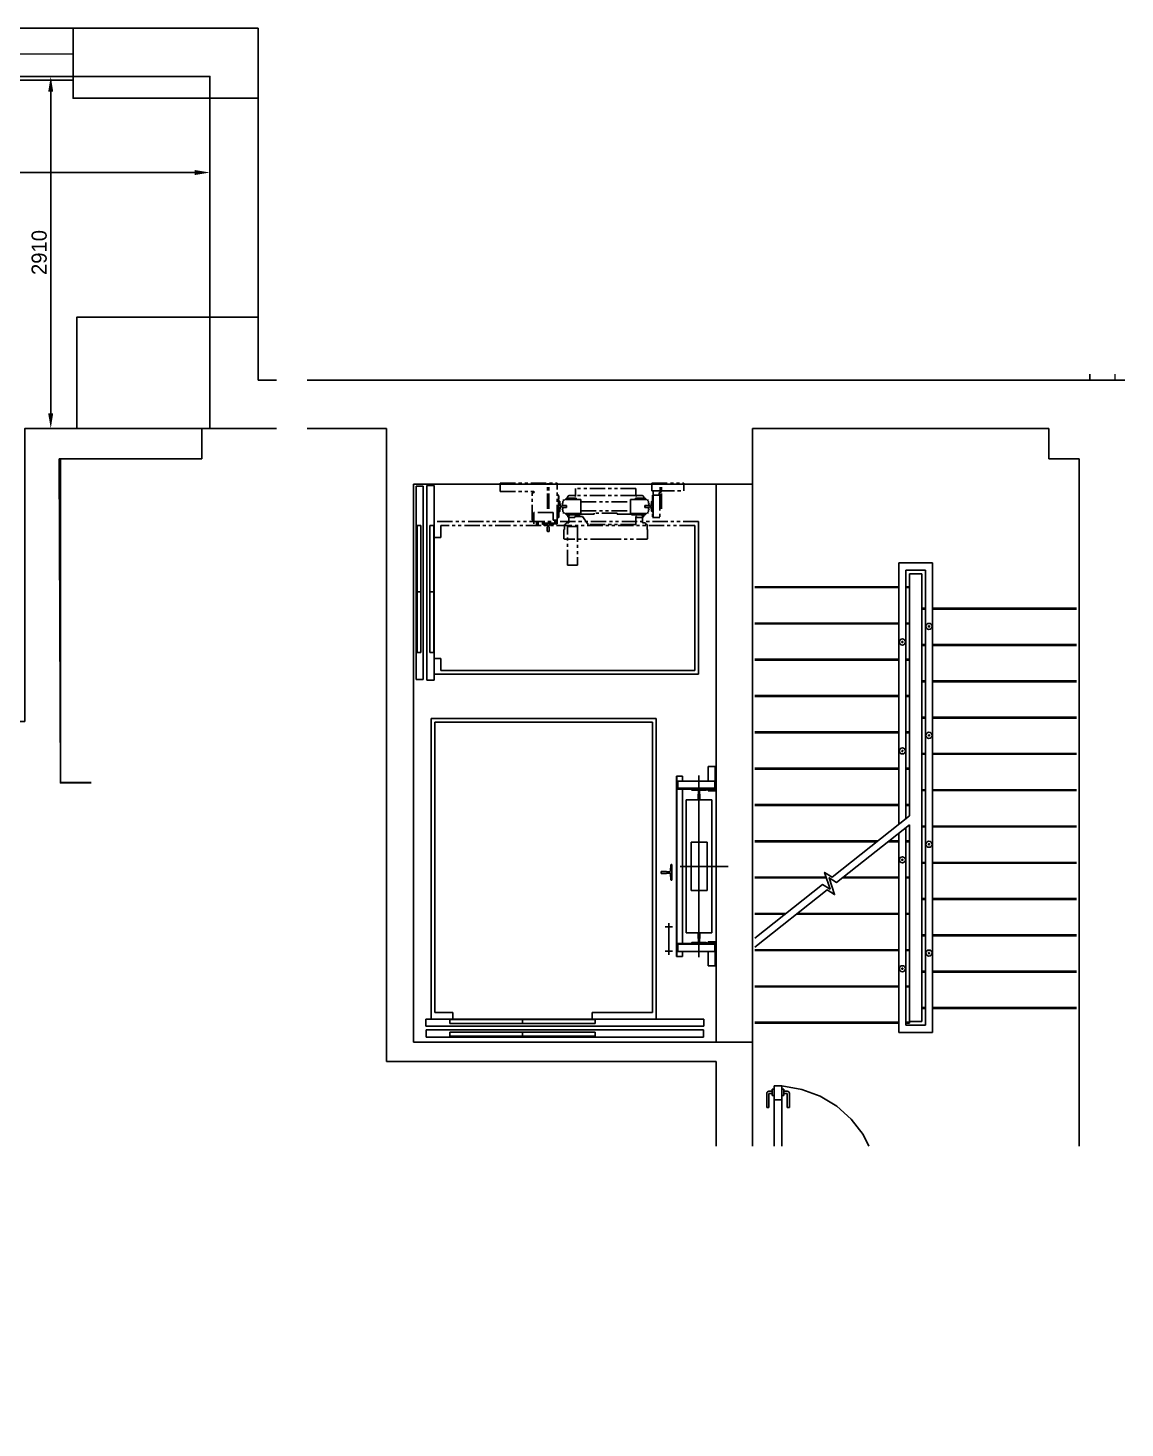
# Model space of a CAD drawing. Header units: millimetres. Extents: x 1205159 to 1229863, y -139562 to -127992.
# Drawn here: x 1220796 to 1229863, y -139562 to -127992 of the extents above; entities that cross this region are included whole.
import ezdxf

# ---------------------------------------------------------------- set-up
doc = ezdxf.new("R2010")
doc.units = ezdxf.units.MM
doc.linetypes.add('HIDDEN2', pattern=[4.7625, 3.175, -1.5875])
doc.linetypes.add('PHANTOMX2', pattern=[127, 63.5, -12.7, 12.7, -12.7, 12.7, -12.7])
for name, color, linetype in [('Lift', 7, 'Continuous'), ('Meheccer', 7, 'Continuous'), ('OFFICE_BOUNDARY', 3, 'Continuous'), ('Pillekan', 7, 'Continuous'), ('Qapi', 7, 'Continuous')]:
    doc.layers.add(name, color=color, linetype=linetype)

msp = doc.modelspace()

# ---------------------------------------------------------------- linework, layer by layer
for p, q in [((1205309, -127992), (1222699, -127992)), ((1222699, -127992), (1222699, -130902)), ((1229573, -130902), (1229573, -130852)), ((1222699, -130902), (1222849, -130902)), ((1223103, -130902), (1229573, -130902)), ((1229573, -130902), (1229863, -130902)), ((1222849, -131302), (1222233, -131302)), ((1222233, -131302), (1222233, -131552)), ((1223758, -131302), (1223103, -131302)), ((1223758, -136532), (1223758, -131302)), ((1226783, -131762), (1226783, -131302)), ((1226783, -131302), (1229233, -131302)), ((1226783, -131762), (1226783, -131302)), ((1226783, -131302), (1229233, -131302)), ((1229233, -131302), (1229233, -131552)), ((1229233, -131302), (1229233, -131552)), ((1222233, -131552), (1221053, -131552)), ((1221053, -131552), (1221064, -134232)), ((1229233, -131552), (1229483, -131552)), ((1229233, -131552), (1229483, -131552)), ((1229483, -131552), (1229483, -137232)), ((1229483, -131552), (1229483, -137232)), ((1223983, -136372), (1223983, -131762)), ((1223983, -131762), (1226783, -131762)), ((1223983, -136372), (1223983, -131762)), ((1223983, -131762), (1226783, -131762)), ((1221064, -134232), (1221319, -134230)), ((1226783, -136372), (1223983, -136372)), ((1226783, -136372), (1223983, -136372)), ((1226783, -137232), (1226783, -136372)), ((1226783, -137232), (1226783, -136372)), ((1226483, -136532), (1223758, -136532)), ((1226483, -137232), (1226483, -136532))]:
    msp.add_line(p, q)
at = {"color": 18, "lineweight": 30, "true_color": 0x000000}
for p, q in [((1205709, -128392), (1222299, -128392)), ((1222299, -128392), (1222299, -131302)), ((1222299, -131302), (1220769, -131302))]:
    msp.add_line(p, q, dxfattribs=at)
at = {"color": 0, "lineweight": -2, "transparency": 16777216}
for p, q in [((1221015, -128392), (1221046, -128392)), ((1220984, -131177), (1220984, -128517)), ((1222299, -129001), (1222299, -129249)), ((1213434, -129186), (1222174, -129186)), ((1221015, -131302), (1221046, -131302))]:
    msp.add_line(p, q, dxfattribs=at)
at = {"color": 5, "lineweight": 5}
msp.add_line((1229780, -130852), (1229780, -130902), dxfattribs=at)
at = {"color": 1, "lineweight": 30}
for p, q in [((1220769, -131302), (1222299, -131302)), ((1222233, -131552), (1222233, -131302)), ((1222299, -131302), (1222849, -131302)), ((1223103, -131302), (1223758, -131302)), ((1223758, -131302), (1223758, -136532)), ((1221064, -134228), (1221064, -131552)), ((1221064, -131552), (1222233, -131552)), ((1221319, -134227), (1221064, -134228)), ((1223758, -136532), (1226483, -136532)), ((1226483, -136532), (1226483, -137232))]:
    msp.add_line(p, q, dxfattribs=at)
for points in [[(1221169, -128422), (1221169, -127992)], [(1221199, -131302), (1221199, -130382), (1222299, -130382), (1222299, -128572), (1221169, -128572), (1221169, -128422), (1217939, -128422), (1217939, -128572), (1217559, -128572), (1217559, -128422), (1214329, -128422), (1214329, -128572), (1213309, -128572), (1213309, -130502)], [(1222299, -128572), (1222699, -128572)], [(1222299, -130382), (1222699, -130382)], [(1212909, -134112), (1218449, -134112), (1218449, -133722), (1220769, -133722), (1220769, -131302), (1221199, -131302)], [(1226483, -136372), (1226483, -131762)], [(1226783, -136372), (1226783, -131762)]]:
    msp.add_lwpolyline(points)
at = {"color": 5, "lineweight": 5}
msp.add_lwpolyline([(1221169, -128207), (1217939, -128207)], dxfattribs=at)
at = {"color": 0, "transparency": 16777216}
for points in [[(1220963, -128517), (1221004, -128517), (1220984, -128392)], [(1222174, -129165), (1222174, -129207), (1222299, -129186)], [(1220963, -131177), (1221004, -131177), (1220984, -131302)]]:
    msp.add_solid(points, dxfattribs=at)
at = {"layer": 'Lift'}
for p, q in [((1224003, -131777), (1224063, -131777)), ((1224003, -133377), (1224003, -131777)), ((1224063, -131777), (1224063, -132652)), ((1224153, -131772), (1224093, -131772)), ((1224093, -132652), (1224093, -131772)), ((1224153, -132652), (1224153, -131772)), ((1224699, -131822), (1224699, -131752)), ((1224012, -132652), (1224012, -132102)), ((1224012, -132102), (1224044, -132102)), ((1224044, -132652), (1224044, -132102)), ((1224117, -132102), (1224149, -132102)), ((1224117, -132652), (1224117, -132102)), ((1224149, -132652), (1224149, -132102)), ((1224208, -132202), (1224208, -132102)), ((1226308, -132102), (1226308, -133302)), ((1226338, -132071), (1226338, -133333)), ((1224208, -132202), (1224153, -132202)), ((1224012, -132652), (1224012, -133152)), ((1224012, -132652), (1224044, -132652)), ((1224044, -132652), (1224044, -133152)), ((1224063, -133377), (1224063, -132652)), ((1224093, -132652), (1224093, -133382)), ((1224117, -132652), (1224149, -132652)), ((1224117, -132652), (1224117, -133152)), ((1224149, -132652), (1224149, -133152)), ((1224153, -132652), (1224153, -133382)), ((1224012, -133152), (1224044, -133152)), ((1224117, -133152), (1224149, -133152)), ((1224208, -133202), (1224153, -133202)), ((1224208, -133202), (1224208, -133302)), ((1224003, -133377), (1224063, -133377)), ((1224153, -133382), (1224093, -133382)), ((1226338, -133333), (1224153, -133333)), ((1226308, -133302), (1224208, -133302)), ((1224127, -133697), (1224127, -136182)), ((1224127, -133697), (1225989, -133697)), ((1224158, -133727), (1224158, -136127)), ((1224158, -133727), (1225958, -133727)), ((1225958, -133727), (1225958, -136127)), ((1225989, -133697), (1225989, -136182)), ((1226418, -134096), (1226418, -134216)), ((1226418, -134096), (1226483, -134096)), ((1226477, -134096), (1226477, -134296)), ((1226483, -134096), (1226483, -134296)), ((1226207, -134175), (1226157, -134175)), ((1226157, -135665), (1226157, -134175)), ((1226160, -135665), (1226160, -134175)), ((1226207, -134216), (1226207, -134175)), ((1226342, -134170), (1226342, -135670)), ((1226167, -134216), (1226473, -134216)), ((1226167, -134281), (1226167, -134216)), ((1226167, -134275), (1226473, -134275)), ((1226167, -134281), (1226473, -134281)), ((1226207, -134281), (1226207, -135559)), ((1226279, -134281), (1226406, -134281)), ((1226279, -134285), (1226279, -134281)), ((1226331, -134291), (1226282, -134289)), ((1226334, -134369), (1226334, -134325)), ((1226337, -134321), (1226337, -134298)), ((1226347, -134321), (1226347, -134298)), ((1226350, -134369), (1226350, -134325)), ((1226402, -134289), (1226354, -134291)), ((1226406, -134285), (1226406, -134281)), ((1226418, -134281), (1226418, -134296)), ((1226418, -134296), (1226483, -134296)), ((1226473, -134216), (1226473, -134281)), ((1226237, -134370), (1226447, -134370)), ((1226237, -135470), (1226237, -134370)), ((1226335, -134370), (1226334, -134369)), ((1226349, -134370), (1226335, -134370)), ((1226349, -134370), (1226335, -134370)), ((1226349, -134370), (1226350, -134369)), ((1226447, -135470), (1226447, -134370)), ((1226276, -134720), (1226276, -135120)), ((1226409, -134720), (1226276, -134720)), ((1226409, -134720), (1226409, -135120)), ((1226113, -134906), (1226117, -134906)), ((1226117, -135033), (1226117, -134906)), ((1226028, -134962), (1226029, -134962)), ((1226028, -134962), (1226028, -134977)), ((1226028, -134962), (1226028, -134977)), ((1226028, -134977), (1226028, -134962)), ((1226028, -134977), (1226029, -134978)), ((1226029, -134962), (1226073, -134962)), ((1226029, -134978), (1226073, -134978)), ((1226077, -134965), (1226099, -134965)), ((1226077, -134975), (1226099, -134975)), ((1226109, -134910), (1226106, -134958)), ((1226106, -134981), (1226109, -135029)), ((1226187, -134920), (1226583, -134920)), ((1226113, -135033), (1226117, -135033)), ((1226409, -135120), (1226276, -135120)), ((1226063, -135420), (1226123, -135420)), ((1226093, -135650), (1226093, -135389)), ((1226237, -135470), (1226447, -135470)), ((1226335, -135470), (1226334, -135470)), ((1226334, -135470), (1226334, -135514)), ((1226349, -135470), (1226335, -135470)), ((1226349, -135470), (1226335, -135470)), ((1226349, -135470), (1226350, -135470)), ((1226350, -135470), (1226350, -135514)), ((1226167, -135623), (1226167, -135558)), ((1226167, -135558), (1226473, -135558)), ((1226167, -135564), (1226473, -135564)), ((1226279, -135554), (1226279, -135558)), ((1226279, -135558), (1226406, -135558)), ((1226331, -135548), (1226282, -135550)), ((1226337, -135519), (1226337, -135541)), ((1226347, -135519), (1226347, -135541)), ((1226402, -135550), (1226354, -135548)), ((1226406, -135554), (1226406, -135558)), ((1226418, -135543), (1226483, -135543)), ((1226418, -135558), (1226418, -135543)), ((1226473, -135623), (1226473, -135558)), ((1226477, -135743), (1226477, -135543)), ((1226483, -135543), (1226483, -135743)), ((1226063, -135620), (1226123, -135620)), ((1226207, -135665), (1226157, -135665)), ((1226167, -135623), (1226473, -135623)), ((1226207, -135623), (1226207, -135665)), ((1226418, -135743), (1226418, -135623)), ((1226418, -135743), (1226483, -135743)), ((1224158, -136127), (1224308, -136127)), ((1224308, -136127), (1224308, -136182)), ((1225458, -136127), (1225958, -136127)), ((1225458, -136127), (1225458, -136182)), ((1224083, -136182), (1224083, -136242)), ((1224083, -136182), (1226383, -136182)), ((1224083, -136242), (1226383, -136242)), ((1224088, -136332), (1224088, -136272)), ((1226378, -136272), (1224088, -136272)), ((1224283, -136218), (1224283, -136186)), ((1224283, -136186), (1225483, -136186)), ((1224283, -136218), (1225483, -136218)), ((1225483, -136291), (1224283, -136291)), ((1224283, -136323), (1224283, -136291)), ((1224883, -136218), (1224883, -136186)), ((1224883, -136323), (1224883, -136291)), ((1225483, -136218), (1225483, -136186)), ((1225483, -136323), (1225483, -136291)), ((1226378, -136332), (1226378, -136272)), ((1226383, -136182), (1226383, -136242)), ((1224088, -136332), (1226378, -136332)), ((1225483, -136323), (1224283, -136323))]:
    msp.add_line(p, q, dxfattribs=at)
at = {"layer": 'Lift', "linetype": 'PHANTOMX2', "ltscale": 2}
for p, q in [((1224699, -131752), (1225169, -131752)), ((1225091, -131965), (1225091, -131752)), ((1225101, -131965), (1225101, -131752)), ((1225169, -132060), (1225169, -131752)), ((1225953, -131752), (1225953, -131817)), ((1225953, -131752), (1226218, -131752)), ((1226021, -131965), (1226021, -131752)), ((1226031, -131965), (1226031, -131752)), ((1226218, -131752), (1226218, -131817)), ((1224699, -131822), (1224974, -131822)), ((1224964, -131832), (1224974, -131832)), ((1224964, -132060), (1224964, -131832)), ((1225169, -131853), (1225184, -131853)), ((1225180, -131853), (1225180, -132038)), ((1225184, -132038), (1225184, -131853)), ((1225216, -131906), (1225246, -131876)), ((1225366, -131888), (1225223, -131888)), ((1225223, -131899), (1225223, -131888)), ((1225326, -131876), (1225246, -131876)), ((1225256, -131876), (1225256, -131871)), ((1225271, -131856), (1225316, -131856)), ((1225316, -131856), (1225316, -131862)), ((1225321, -131862), (1225316, -131862)), ((1225821, -131796), (1225321, -131796)), ((1225321, -131862), (1225321, -131796)), ((1225821, -131856), (1225321, -131856)), ((1225321, -131862), (1225321, -131856)), ((1225326, -131876), (1225326, -131888)), ((1225366, -131946), (1225366, -131888)), ((1225776, -131946), (1225776, -131888)), ((1225776, -131888), (1225919, -131888)), ((1225816, -131876), (1225816, -131888)), ((1225816, -131876), (1225896, -131876)), ((1225821, -131862), (1225821, -131796)), ((1225821, -131862), (1225821, -131856)), ((1225821, -131862), (1225826, -131862)), ((1225826, -131856), (1225826, -131862)), ((1225871, -131856), (1225826, -131856)), ((1225886, -131876), (1225886, -131871)), ((1225926, -131906), (1225896, -131876)), ((1225919, -131899), (1225919, -131888)), ((1225953, -131817), (1225963, -131817)), ((1225958, -131853), (1225958, -132038)), ((1225963, -131853), (1225958, -131853)), ((1225963, -131817), (1225963, -131853)), ((1225963, -131817), (1226013, -131817)), ((1225963, -132038), (1225963, -131853)), ((1226013, -131853), (1225963, -131853)), ((1225963, -131853), (1225963, -132036)), ((1226013, -131817), (1226218, -131817)), ((1226013, -131837), (1226013, -131853)), ((1226018, -131853), (1226013, -131853)), ((1226018, -131853), (1226018, -132038)), ((1226023, -131827), (1226028, -131827)), ((1226028, -131817), (1226028, -131827)), ((1225136, -131995), (1224976, -131995)), ((1224976, -132090), (1224976, -131995)), ((1225136, -132053), (1225136, -131995)), ((1225184, -131946), (1225184, -131901)), ((1225184, -131901), (1225185, -131901)), ((1225184, -131946), (1225184, -131990)), ((1225184, -131990), (1225185, -131990)), ((1225193, -131908), (1225195, -131937)), ((1225193, -131983), (1225195, -131954)), ((1225209, -131942), (1225200, -131942)), ((1225209, -131950), (1225200, -131950)), ((1225213, -131938), (1225209, -131942)), ((1225213, -131954), (1225209, -131950)), ((1225216, -131921), (1225211, -131921)), ((1225211, -131927), (1225211, -131921)), ((1225214, -131927), (1225211, -131927)), ((1225217, -131964), (1225212, -131964)), ((1225212, -131970), (1225212, -131964)), ((1225216, -131970), (1225212, -131970)), ((1225245, -131938), (1225213, -131938)), ((1225245, -131954), (1225213, -131954)), ((1225214, -131927), (1225214, -131937)), ((1225247, -131937), (1225214, -131937)), ((1225216, -131906), (1225216, -131921)), ((1225216, -131970), (1225216, -131986)), ((1225216, -131986), (1225246, -132016)), ((1225247, -131954), (1225217, -131954)), ((1225217, -131961), (1225217, -131954)), ((1225217, -131964), (1225217, -131961)), ((1225223, -131993), (1225223, -132003)), ((1225366, -132003), (1225223, -132003)), ((1225245, -131938), (1225246, -131939)), ((1225245, -131954), (1225246, -131953)), ((1225246, -131946), (1225246, -131939)), ((1225246, -131946), (1225246, -131953)), ((1225247, -131954), (1225247, -131937)), ((1225275, -132014), (1225275, -132017)), ((1225275, -132014), (1225359, -132014)), ((1225326, -132003), (1225326, -132016)), ((1225359, -132014), (1225359, -132009)), ((1225359, -132009), (1225360, -132009)), ((1225476, -132009), (1225360, -132009)), ((1225366, -131908), (1225776, -131908)), ((1225366, -131946), (1225366, -132003)), ((1225366, -131983), (1225776, -131983)), ((1225666, -132001), (1225476, -132001)), ((1225476, -132009), (1225476, -132001)), ((1225666, -132009), (1225666, -132001)), ((1225666, -132009), (1225783, -132009)), ((1225776, -131946), (1225776, -132003)), ((1225776, -132003), (1225919, -132003)), ((1225783, -132014), (1225783, -132009)), ((1225783, -132009), (1225783, -132009)), ((1225867, -132014), (1225783, -132014)), ((1225816, -132003), (1225816, -132016)), ((1225867, -132014), (1225867, -132017)), ((1225895, -131937), (1225928, -131937)), ((1225895, -131954), (1225895, -131937)), ((1225895, -131954), (1225925, -131954)), ((1225897, -131938), (1225896, -131939)), ((1225896, -131946), (1225896, -131939)), ((1225896, -131946), (1225896, -131953)), ((1225897, -131954), (1225896, -131953)), ((1225926, -131986), (1225896, -132016)), ((1225897, -131938), (1225930, -131938)), ((1225897, -131954), (1225930, -131954)), ((1225919, -131993), (1225919, -132003)), ((1225925, -131961), (1225925, -131954)), ((1225925, -131964), (1225925, -131961)), ((1225925, -131964), (1225930, -131964)), ((1225926, -131906), (1225926, -131921)), ((1225926, -131921), (1225931, -131921)), ((1225926, -131970), (1225926, -131986)), ((1225926, -131970), (1225930, -131970)), ((1225928, -131927), (1225928, -131937)), ((1225928, -131927), (1225931, -131927)), ((1225930, -131938), (1225934, -131942)), ((1225930, -131954), (1225934, -131950)), ((1225930, -131970), (1225930, -131964)), ((1225931, -131927), (1225931, -131921)), ((1225934, -131942), (1225942, -131942)), ((1225934, -131950), (1225942, -131950)), ((1225950, -131908), (1225947, -131937)), ((1225950, -131983), (1225947, -131954)), ((1225958, -131946), (1225958, -131901)), ((1225958, -131901), (1225958, -131901)), ((1225958, -131946), (1225958, -131990)), ((1225958, -131990), (1225958, -131990)), ((1226338, -132071), (1224153, -132071)), ((1226308, -132102), (1224208, -132102)), ((1224964, -132060), (1224976, -132060)), ((1225171, -132085), (1224976, -132085)), ((1225171, -132090), (1224976, -132090)), ((1225096, -132090), (1225052, -132090)), ((1225052, -132090), (1225052, -132090)), ((1225059, -132098), (1225088, -132100)), ((1225088, -132118), (1225092, -132114)), ((1225088, -132151), (1225088, -132118)), ((1225092, -132114), (1225092, -132105)), ((1225096, -132090), (1225141, -132090)), ((1225100, -132114), (1225100, -132105)), ((1225104, -132118), (1225100, -132114)), ((1225104, -132151), (1225104, -132118)), ((1225133, -132098), (1225105, -132100)), ((1225141, -132090), (1225141, -132090)), ((1225171, -132060), (1225143, -132060)), ((1225144, -132060), (1225169, -132060)), ((1225169, -132038), (1225184, -132038)), ((1225171, -132090), (1225171, -132060)), ((1225229, -132095), (1225229, -132119)), ((1225229, -132095), (1225239, -132095)), ((1225229, -132119), (1225229, -132137)), ((1225326, -132016), (1225246, -132016)), ((1225266, -132080), (1225254, -132080)), ((1225256, -132021), (1225256, -132016)), ((1225266, -132080), (1225266, -132022)), ((1225271, -132017), (1225275, -132017)), ((1225271, -132036), (1225316, -132036)), ((1225379, -132030), (1225316, -132030)), ((1225316, -132030), (1225316, -132036)), ((1225426, -132096), (1225379, -132030)), ((1225821, -132096), (1225426, -132096)), ((1225816, -132016), (1225896, -132016)), ((1225821, -132030), (1225821, -132096)), ((1225826, -132030), (1225821, -132030)), ((1225826, -132030), (1225826, -132036)), ((1225871, -132036), (1225826, -132036)), ((1225871, -132017), (1225867, -132017)), ((1225876, -132080), (1225876, -132022)), ((1225876, -132080), (1225889, -132080)), ((1225886, -132021), (1225886, -132016)), ((1225913, -132095), (1225904, -132095)), ((1225913, -132095), (1225913, -132119)), ((1225913, -132119), (1225913, -132137)), ((1226018, -132038), (1225958, -132038)), ((1225088, -132151), (1225089, -132152)), ((1225096, -132152), (1225089, -132152)), ((1225096, -132152), (1225103, -132152)), ((1225104, -132151), (1225103, -132152)), ((1225229, -132137), (1225226, -132137)), ((1225226, -132214), (1225226, -132137)), ((1225229, -132214), (1225226, -132214)), ((1225229, -132214), (1225229, -132217)), ((1225571, -132217), (1225229, -132217)), ((1225571, -132217), (1225913, -132217)), ((1225913, -132137), (1225916, -132137)), ((1225913, -132214), (1225913, -132217)), ((1225913, -132214), (1225916, -132214)), ((1225916, -132214), (1225916, -132137))]:
    msp.add_line(p, q, dxfattribs=at)
msp.add_lwpolyline([(1225255, -132431), (1225255, -132111), (1225338, -132111), (1225338, -132431)], close=True, dxfattribs=at)
at = {"layer": 'Lift', "extrusion": (0, 0, -1)}
for centre in [(-1226093, -135420), (-1226093, -135620)]:
    msp.add_circle(centre, 4, dxfattribs=at)
at = {"layer": 'Lift', "linetype": 'PHANTOMX2', "ltscale": 2}
for centre, radius, start, end in [((1224974, -131827), 5, -90, 90), ((1225271, -131871), 15, 109.4712, 180), ((1225271, -131871), 15, 90, 109.4712), ((1225871, -131871), 15, 0, 90), ((1226023, -131837), 10, 90, 180), ((1225185, -131909), 8, 4.5177, 90), ((1225185, -131982), 8, -90, -4.5177), ((1225200, -131937), 5, -175.4823, -90), ((1225200, -131955), 5, 90, 175.4823), ((1225060, -132090), 8, 180, -94.5177), ((1225087, -132105), 5, 0, 85.4823), ((1225105, -132105), 5, 94.5177, 180), ((1225133, -132090), 8, -85.4823, 0), ((1225143, -132053), 7, 180, -90), ((1225254, -132095), 15, 90, 180), ((1225271, -132021), 15, 180, -109.4712), ((1225271, -132022), 5, 90, 180), ((1225271, -132021), 15, -109.4712, -90), ((1225871, -132022), 5, 0, 90), ((1225871, -132021), 15, -90, 0), ((1225889, -132095), 15, 0, 90)]:
    msp.add_arc(centre, radius, start, end, dxfattribs=at)
at = {"layer": 'Lift', "extrusion": (0, 0, -1)}
for centre, radius, start, end in [((-1226283, -134285), 4, -86.869, 0), ((-1226330, -134298), 7, 93.131, 180), ((-1226332, -134321), 5, 180, -114.3305), ((-1226354, -134298), 7, 0, 86.869), ((-1226352, -134321), 5, -65.6695, 0), ((-1226402, -134285), 4, 180, -93.131), ((-1226113, -134910), 4, 3.131, 90), ((-1226077, -134960), 5, -90, -24.3305), ((-1226077, -134980), 5, 24.3305, 90), ((-1226099, -134958), 7, -176.869, -90), ((-1226099, -134982), 7, 90, 176.869), ((-1226113, -135029), 4, -90, -3.131), ((-1226283, -135554), 4, 0, 86.869), ((-1226330, -135541), 7, 180, -93.131), ((-1226332, -135519), 5, 114.3305, 180), ((-1226352, -135519), 5, 0, 65.6695), ((-1226354, -135541), 7, -86.869, 0), ((-1226402, -135554), 4, 93.131, 180)]:
    msp.add_arc(centre, radius, start, end, dxfattribs=at)
at = {"layer": 'Lift', "linetype": 'PHANTOMX2', "ltscale": 2, "extrusion": (0, 0, -1)}
for centre, major_axis, start_param, end_param in [((1225942, -131937), (3.54, -3.54), 5.576636, 0.785398), ((1225942, -131955), (-3.54, -3.54), 2.356194, 3.848142), ((1225958, -131909), (5.66, -5.66), 2.435043, 3.926991), ((1225958, -131982), (5.66, -5.66), 0.785398, 2.277346)]:
    msp.add_ellipse(centre, major_axis=major_axis, ratio=1, start_param=start_param, end_param=end_param, dxfattribs=at)
at = {"layer": 'Meheccer'}
for p, q in [((1227993, -134573), (1227993, -132412)), ((1228273, -132412), (1227993, -132412)), ((1228053, -134526), (1228053, -132472)), ((1228213, -132472), (1228053, -132472)), ((1228213, -136232), (1228213, -132472)), ((1228273, -136292), (1228273, -132412)), ((1227993, -136292), (1227993, -134647)), ((1228053, -136232), (1228053, -134600)), ((1228273, -136292), (1227993, -136292)), ((1228213, -136232), (1228053, -136232))]:
    msp.add_line(p, q, dxfattribs=at)
for centre, radius in [((1228243, -132937), 25), ((1228243, -132937), 5), ((1228023, -133066), 25), ((1228023, -133066), 5), ((1228243, -133837), 25), ((1228023, -133966), 25), ((1228243, -134737), 25), ((1228023, -134866), 25), ((1228023, -134866), 5), ((1228243, -135637), 25), ((1228023, -135766), 25), ((1228023, -135766), 5)]:
    msp.add_circle(centre, radius, dxfattribs=at)
at = {"layer": 'Meheccer', "linetype": 'HIDDEN2'}
for centre in [(1228243, -133837), (1228023, -133966), (1228243, -134737), (1228243, -135637)]:
    msp.add_circle(centre, 5, dxfattribs=at)
at = {"layer": 'OFFICE_BOUNDARY'}
msp.add_lwpolyline([(1205709, -128392), (1222299, -128392), (1222299, -131302), (1220769, -131302), (1220769, -133722), (1218449, -133722), (1218449, -134112), (1217289, -134112), (1217289, -139402), (1213159, -139402), (1212549, -139412), (1212549, -139562), (1210929, -139562), (1210929, -139412), (1209579, -139412), (1209579, -134112), (1209059, -134062), (1209059, -133662), (1206909, -133662), (1206909, -131262), (1205709, -131262), (1205709, -128392)], close=True, dxfattribs=at)
at = {"layer": 'Pillekan'}
for p, q in [((1228083, -134502), (1228083, -132502)), ((1228083, -132502), (1228183, -132502)), ((1228183, -136202), (1228183, -132502)), ((1227993, -132609), (1226803, -132609)), ((1227993, -132616), (1226803, -132616)), ((1228083, -132609), (1228053, -132609)), ((1228083, -132616), (1228053, -132616)), ((1228183, -132787), (1228213, -132787)), ((1228183, -132794), (1228213, -132794)), ((1228273, -132787), (1229463, -132787)), ((1228273, -132794), (1229463, -132794)), ((1227993, -132909), (1226803, -132909)), ((1227993, -132916), (1226803, -132916)), ((1228083, -132909), (1228053, -132909)), ((1228083, -132916), (1228053, -132916)), ((1228183, -133087), (1228213, -133087)), ((1228183, -133094), (1228213, -133094)), ((1228273, -133087), (1229463, -133087)), ((1228273, -133094), (1229463, -133094)), ((1227993, -133209), (1226803, -133209)), ((1227993, -133216), (1226803, -133216)), ((1228083, -133209), (1228053, -133209)), ((1228083, -133216), (1228053, -133216)), ((1228183, -133387), (1228213, -133387)), ((1228183, -133394), (1228213, -133394)), ((1228273, -133387), (1229463, -133387)), ((1228273, -133394), (1229463, -133394)), ((1227993, -133509), (1226803, -133509)), ((1227993, -133516), (1226803, -133516)), ((1228083, -133509), (1228053, -133509)), ((1228083, -133516), (1228053, -133516)), ((1228183, -133687), (1228213, -133687)), ((1228183, -133694), (1228213, -133694)), ((1228273, -133687), (1229463, -133687)), ((1228273, -133694), (1229463, -133694)), ((1227993, -133809), (1226803, -133809)), ((1227993, -133816), (1226803, -133816)), ((1228083, -133809), (1228053, -133809)), ((1228083, -133816), (1228053, -133816)), ((1228183, -133987), (1228213, -133987)), ((1228183, -133994), (1228213, -133994)), ((1228273, -133987), (1229463, -133987)), ((1228273, -133994), (1229463, -133994)), ((1227993, -134109), (1226803, -134109)), ((1227993, -134116), (1226803, -134116)), ((1228083, -134109), (1228053, -134109)), ((1228083, -134116), (1228053, -134116)), ((1228183, -134287), (1228213, -134287)), ((1228183, -134294), (1228213, -134294)), ((1228273, -134287), (1229463, -134287)), ((1228273, -134294), (1229463, -134294)), ((1227993, -134409), (1226803, -134409)), ((1227993, -134416), (1226803, -134416)), ((1228083, -134409), (1228053, -134409)), ((1228083, -134416), (1228053, -134416)), ((1228083, -136216), (1228083, -134576)), ((1228183, -134587), (1228213, -134587)), ((1228183, -134594), (1228213, -134594)), ((1228273, -134587), (1229463, -134587)), ((1228273, -134594), (1229463, -134594)), ((1227821, -134709), (1226803, -134709)), ((1227812, -134716), (1226803, -134716)), ((1227993, -134716), (1227906, -134716)), ((1227993, -134709), (1227915, -134709)), ((1228083, -134709), (1228053, -134709)), ((1228083, -134716), (1228053, -134716)), ((1228183, -134887), (1228213, -134887)), ((1228183, -134894), (1228213, -134894)), ((1228273, -134887), (1229463, -134887)), ((1228273, -134894), (1229463, -134894)), ((1227394, -135009), (1226803, -135009)), ((1227396, -135016), (1226803, -135016)), ((1227420, -135016), (1227418, -135016)), ((1227993, -135016), (1227526, -135016)), ((1227993, -135009), (1227535, -135009)), ((1228083, -135009), (1228053, -135009)), ((1228083, -135016), (1228053, -135016)), ((1228183, -135187), (1228213, -135187)), ((1228183, -135194), (1228213, -135194)), ((1228273, -135187), (1229463, -135187)), ((1228273, -135194), (1229463, -135194)), ((1227061, -135309), (1226803, -135309)), ((1227052, -135316), (1226803, -135316)), ((1227993, -135316), (1227146, -135316)), ((1227993, -135309), (1227155, -135309)), ((1228083, -135309), (1228053, -135309)), ((1228083, -135316), (1228053, -135316)), ((1228183, -135487), (1228213, -135487)), ((1228183, -135494), (1228213, -135494)), ((1228273, -135487), (1229463, -135487)), ((1228273, -135494), (1229463, -135494)), ((1227993, -135609), (1226803, -135609)), ((1227993, -135616), (1226803, -135616)), ((1228083, -135609), (1228053, -135609)), ((1228083, -135616), (1228053, -135616)), ((1228183, -135787), (1228213, -135787)), ((1228183, -135794), (1228213, -135794)), ((1228273, -135787), (1229463, -135787)), ((1228273, -135794), (1229463, -135794)), ((1227993, -135909), (1226803, -135909)), ((1227993, -135916), (1226803, -135916)), ((1228083, -135909), (1228053, -135909)), ((1228083, -135916), (1228053, -135916)), ((1228183, -136087), (1228213, -136087)), ((1228183, -136094), (1228213, -136094)), ((1228273, -136087), (1229463, -136087)), ((1228273, -136094), (1229463, -136094)), ((1227993, -136209), (1226803, -136209)), ((1227993, -136216), (1226803, -136216)), ((1228083, -136209), (1228053, -136209)), ((1228083, -136216), (1228053, -136216)), ((1228183, -136202), (1228083, -136202))]:
    msp.add_line(p, q, dxfattribs=at)
at = {"layer": 'Pillekan', "linetype": 'Continuous'}
for points in [[(1228083, -134502), (1227443, -135008), (1227380, -134970), (1227426, -135108), (1227364, -135070), (1226803, -135513)], [(1228083, -134576), (1227479, -135053), (1227417, -135015), (1227463, -135153), (1227401, -135115), (1226803, -135587)]]:
    msp.add_lwpolyline(points, dxfattribs=at)
at = {"layer": 'Qapi'}
for p, q in [((1226964, -136735), (1227027, -136735)), ((1226964, -136735), (1227027, -136735)), ((1226964, -137232), (1226964, -136735)), ((1226964, -136735), (1227027, -136735)), ((1226964, -136735), (1227027, -136735)), ((1226964, -137232), (1226964, -136735)), ((1227027, -137232), (1227027, -136735)), ((1227027, -137232), (1227027, -136735)), ((1226964, -136850), (1227027, -136850)), ((1226964, -136850), (1227027, -136850))]:
    msp.add_line(p, q, dxfattribs=at)
at = {"layer": 'Qapi', "linetype": 'Continuous'}
for p, q in [((1226902, -136913), (1226902, -136797)), ((1226902, -136913), (1226902, -136797)), ((1226947, -136779), (1226920, -136779)), ((1226947, -136779), (1226920, -136779)), ((1226947, -136779), (1226920, -136779)), ((1226947, -136779), (1226920, -136779)), ((1226947, -136779), (1226920, -136779)), ((1226947, -136779), (1226920, -136779)), ((1226920, -136913), (1226920, -136797)), ((1226947, -136797), (1226920, -136797)), ((1226920, -136913), (1226920, -136797)), ((1226947, -136797), (1226920, -136797)), ((1226964, -136762), (1226947, -136762)), ((1226947, -136815), (1226947, -136762)), ((1226947, -136815), (1226947, -136762)), ((1226964, -136762), (1226947, -136762)), ((1226947, -136815), (1226947, -136762)), ((1226947, -136815), (1226947, -136762)), ((1226964, -136815), (1226947, -136815)), ((1226964, -136815), (1226947, -136815)), ((1227027, -136762), (1227044, -136762)), ((1227027, -136762), (1227044, -136762)), ((1227027, -136815), (1227044, -136815)), ((1227027, -136815), (1227044, -136815)), ((1227044, -136815), (1227044, -136762)), ((1227044, -136815), (1227044, -136762)), ((1227044, -136815), (1227044, -136762)), ((1227044, -136815), (1227044, -136762)), ((1227044, -136779), (1227071, -136779)), ((1227044, -136779), (1227071, -136779)), ((1227044, -136779), (1227071, -136779)), ((1227044, -136779), (1227071, -136779)), ((1227044, -136779), (1227071, -136779)), ((1227044, -136779), (1227071, -136779)), ((1227044, -136797), (1227071, -136797)), ((1227044, -136797), (1227071, -136797)), ((1227071, -136913), (1227071, -136797)), ((1227071, -136913), (1227071, -136797)), ((1227089, -136913), (1227089, -136797)), ((1227089, -136913), (1227089, -136797)), ((1226920, -136913), (1226902, -136913)), ((1226920, -136913), (1226902, -136913)), ((1227071, -136913), (1227089, -136913)), ((1227071, -136913), (1227089, -136913))]:
    msp.add_line(p, q, dxfattribs=at)
at = {"layer": 'Qapi'}
msp.add_lwpolyline([(1227747, -137232), (1227698, -137136), (1227600, -137010), (1227482, -136903), (1227344, -136820), (1227192, -136763), (1227027, -136735)], dxfattribs=at)
msp.add_lwpolyline([(1227747, -137232), (1227698, -137136), (1227600, -137010), (1227482, -136903), (1227344, -136820), (1227192, -136763), (1227027, -136735)], dxfattribs=at)
at = {"layer": 'Qapi', "linetype": 'Continuous'}
for centre, start, end in [((1226920, -136797), 90, 180), ((1226920, -136797), 90, 180), ((1227071, -136797), 0, 90), ((1227071, -136797), 0, 90)]:
    msp.add_arc(centre, 17.8, start, end, dxfattribs=at)

# ---------------------------------------------------------------- texts
at = {"color": 0, "transparency": 16777216, "insert": (1220889, -129847), "char_height": 125, "attachment_point": 5, "rotation": 90}
msp.add_mtext('2910', dxfattribs=at)

doc.saveas('drawing.dxf')
